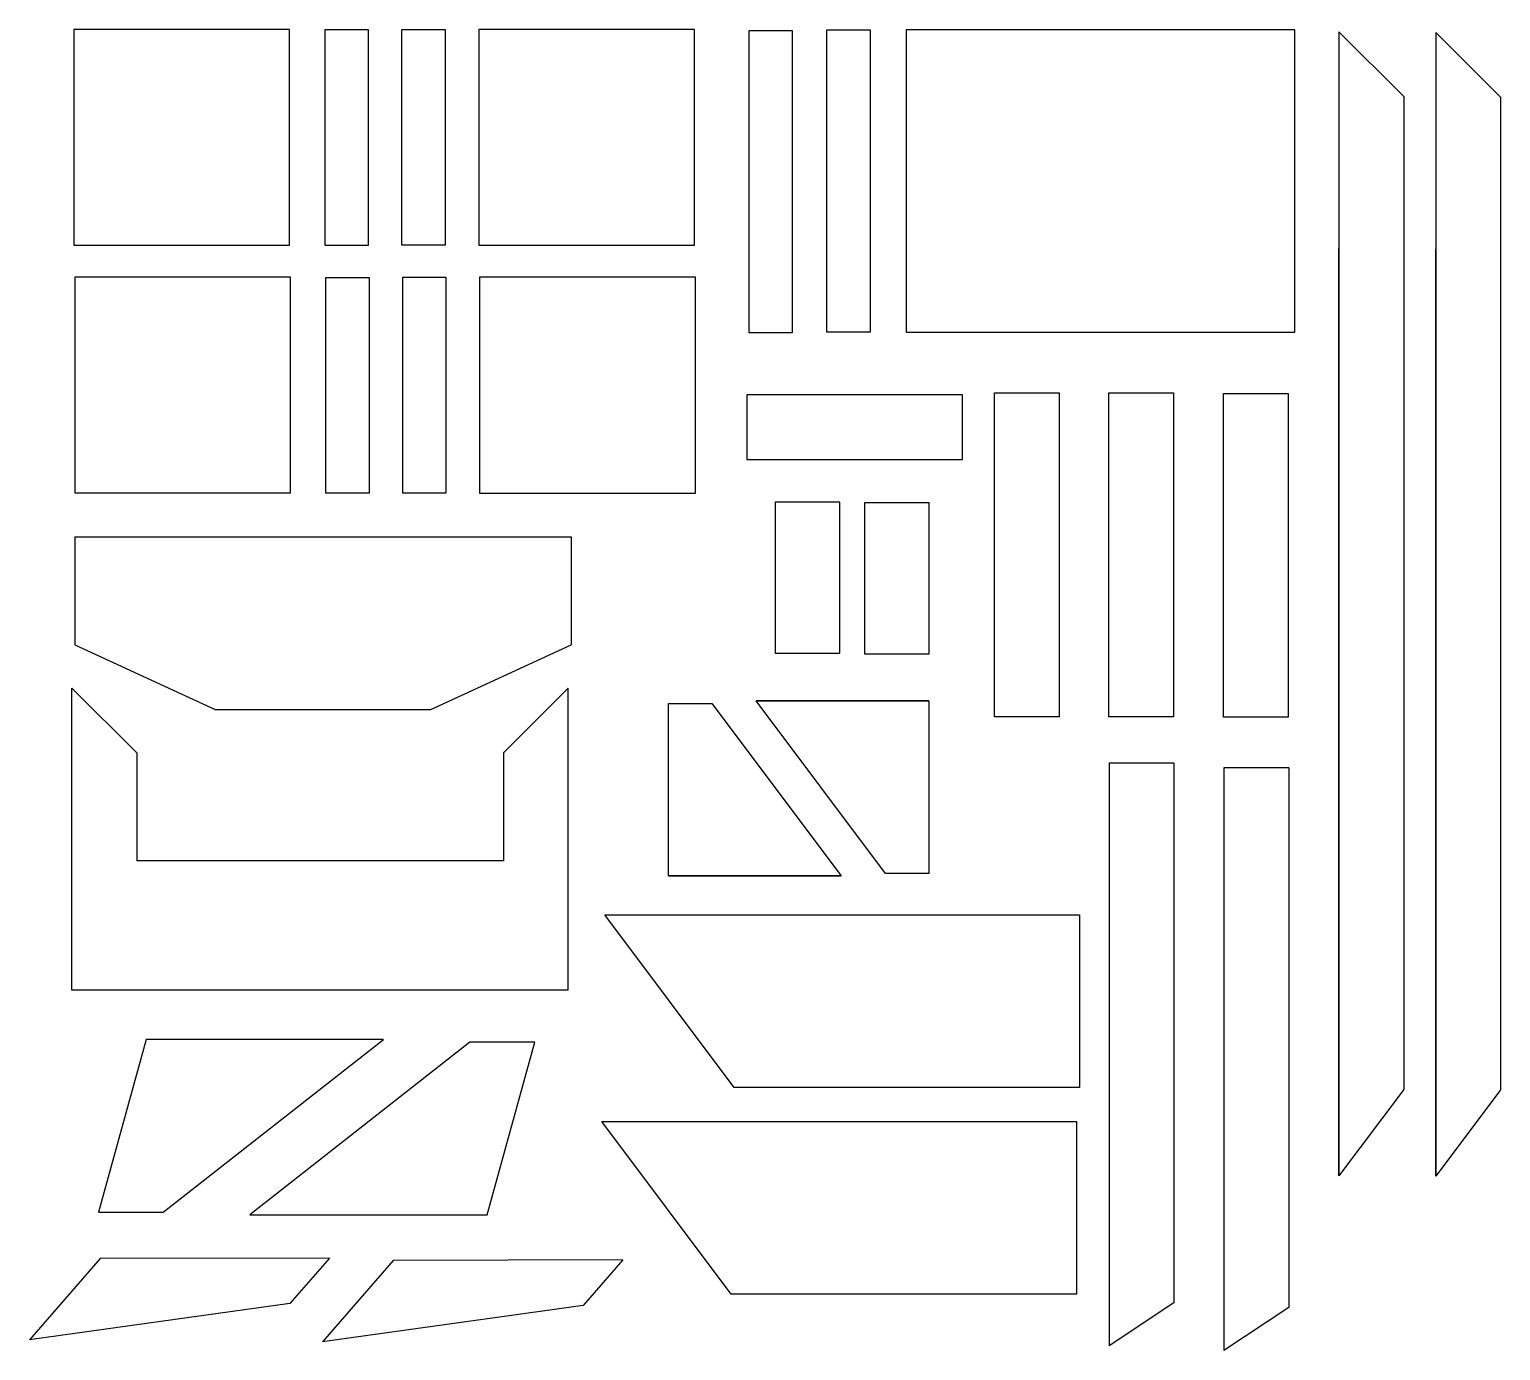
# Model space of a CAD drawing. Header units: millimetres. Extents: x 1209.8 to 1243.9, y 1807.9 to 1838.5.
import ezdxf

# ---------------------------------------------------------------- set-up
doc = ezdxf.new("R2010")
doc.units = ezdxf.units.MM

msp = doc.modelspace()

# ---------------------------------------------------------------- linework, layer by layer
for p, q in [((1210.869, 1838.524), (1210.869, 1833.524)), ((1215.869, 1838.524), (1210.869, 1838.524)), ((1215.869, 1833.524), (1215.869, 1838.524)), ((1216.689, 1833.521), (1216.689, 1838.521)), ((1216.689, 1838.521), (1217.689, 1838.521)), ((1217.689, 1838.521), (1217.689, 1833.521)), ((1218.47, 1833.523), (1218.47, 1838.523)), ((1218.47, 1838.523), (1219.47, 1838.523)), ((1219.47, 1838.523), (1219.47, 1833.523)), ((1220.25, 1838.523), (1220.25, 1833.523)), ((1225.25, 1838.523), (1220.25, 1838.523)), ((1225.25, 1833.523), (1225.25, 1838.523)), ((1226.515, 1838.499), (1227.515, 1838.499)), ((1226.515, 1831.499), (1226.515, 1838.499)), ((1227.515, 1838.499), (1227.515, 1831.499)), ((1228.317, 1838.512), (1229.317, 1838.512)), ((1228.317, 1831.512), (1228.317, 1838.512)), ((1229.317, 1838.512), (1229.317, 1831.512)), ((1230.157, 1838.514), (1230.157, 1831.514)), ((1239.157, 1838.514), (1230.157, 1838.514)), ((1239.157, 1831.514), (1239.157, 1838.514)), ((1240.183, 1838.468), (1240.183, 1811.968)), ((1241.683, 1836.968), (1240.183, 1838.468)), ((1242.428, 1838.455), (1242.428, 1811.955)), ((1243.928, 1836.955), (1242.428, 1838.455)), ((1241.683, 1836.968), (1241.683, 1813.968)), ((1243.928, 1836.955), (1243.928, 1813.955)), ((1210.869, 1833.524), (1215.869, 1833.524)), ((1217.689, 1833.521), (1216.689, 1833.521)), ((1219.47, 1833.523), (1218.47, 1833.523)), ((1220.25, 1833.523), (1225.25, 1833.523)), ((1240.183, 1811.968), (1240.183, 1833.446)), ((1242.428, 1811.955), (1242.428, 1833.433)), ((1210.89, 1832.785), (1210.89, 1827.785)), ((1215.89, 1832.785), (1210.89, 1832.785)), ((1215.89, 1827.785), (1215.89, 1832.785)), ((1216.71, 1827.781), (1216.71, 1832.781)), ((1216.71, 1832.781), (1217.71, 1832.781)), ((1217.71, 1832.781), (1217.71, 1827.781)), ((1218.49, 1827.784), (1218.49, 1832.784)), ((1218.49, 1832.784), (1219.49, 1832.784)), ((1219.49, 1832.784), (1219.49, 1827.784)), ((1220.27, 1832.784), (1220.27, 1827.784)), ((1225.27, 1832.784), (1220.27, 1832.784)), ((1225.27, 1827.784), (1225.27, 1832.784)), ((1227.515, 1831.499), (1226.515, 1831.499)), ((1229.317, 1831.512), (1228.317, 1831.512)), ((1230.157, 1831.514), (1239.157, 1831.514)), ((1226.461, 1830.058), (1226.461, 1828.558)), ((1231.461, 1830.058), (1226.461, 1830.058)), ((1231.461, 1828.558), (1231.461, 1830.058)), ((1232.198, 1830.102), (1233.698, 1830.102)), ((1232.198, 1822.602), (1232.198, 1830.102)), ((1233.698, 1830.102), (1233.698, 1822.602)), ((1234.85, 1830.102), (1236.35, 1830.102)), ((1234.85, 1822.602), (1234.85, 1830.102)), ((1236.35, 1830.102), (1236.35, 1822.602)), ((1237.507, 1830.089), (1239.007, 1830.089)), ((1237.507, 1822.589), (1237.507, 1830.089)), ((1239.007, 1830.089), (1239.007, 1822.589)), ((1226.461, 1828.558), (1231.461, 1828.558)), ((1210.89, 1827.785), (1215.89, 1827.785)), ((1217.71, 1827.781), (1216.71, 1827.781)), ((1219.49, 1827.784), (1218.49, 1827.784)), ((1220.27, 1827.784), (1225.27, 1827.784)), ((1228.62, 1827.574), (1227.12, 1827.574)), ((1227.12, 1827.574), (1227.12, 1824.074)), ((1228.62, 1824.074), (1228.62, 1827.574)), ((1230.686, 1827.56), (1229.186, 1827.56)), ((1229.186, 1827.56), (1229.186, 1824.06)), ((1230.686, 1824.06), (1230.686, 1827.56)), ((1210.891, 1826.768), (1222.391, 1826.768)), ((1210.891, 1826.768), (1210.891, 1824.268)), ((1222.391, 1826.768), (1222.391, 1824.268)), ((1210.891, 1824.268), (1214.141, 1822.768)), ((1219.141, 1822.768), (1222.391, 1824.268)), ((1227.12, 1824.074), (1228.62, 1824.074)), ((1229.186, 1824.06), (1230.686, 1824.06)), ((1210.826, 1816.265), (1210.826, 1823.265)), ((1212.326, 1821.765), (1210.826, 1823.265)), ((1220.826, 1821.765), (1222.326, 1823.265)), ((1222.326, 1816.265), (1222.326, 1823.265)), ((1214.141, 1822.768), (1219.141, 1822.768)), ((1224.648, 1818.912), (1224.648, 1822.912)), ((1224.648, 1822.912), (1225.648, 1822.912)), ((1225.648, 1822.912), (1228.648, 1818.912)), ((1230.679, 1822.97), (1226.679, 1822.97)), ((1226.679, 1822.97), (1230.679, 1822.97)), ((1229.679, 1818.97), (1226.679, 1822.97)), ((1230.679, 1822.97), (1230.679, 1818.97)), ((1233.698, 1822.602), (1232.198, 1822.602)), ((1236.35, 1822.602), (1234.85, 1822.602)), ((1239.007, 1822.589), (1237.507, 1822.589)), ((1212.326, 1821.765), (1212.326, 1819.265)), ((1220.826, 1821.765), (1220.826, 1819.265)), ((1236.358, 1821.527), (1234.858, 1821.527)), ((1234.858, 1821.527), (1234.858, 1808.027)), ((1236.358, 1821.527), (1236.358, 1809.027)), ((1239.018, 1821.418), (1237.518, 1821.418)), ((1237.518, 1821.418), (1237.518, 1807.918)), ((1239.018, 1821.418), (1239.018, 1808.918)), ((1220.826, 1819.265), (1212.326, 1819.265)), ((1222.326, 1816.265), (1222.326, 1819.265)), ((1230.679, 1818.97), (1229.679, 1818.97)), ((1224.648, 1818.912), (1228.648, 1818.912)), ((1228.648, 1818.912), (1224.648, 1818.912)), ((1223.172, 1818.015), (1234.172, 1818.015)), ((1226.172, 1814.015), (1223.172, 1818.015)), ((1234.172, 1818.015), (1234.172, 1814.015)), ((1222.326, 1816.265), (1210.826, 1816.265)), ((1212.542, 1815.126), (1211.442, 1811.126)), ((1218.042, 1815.126), (1212.542, 1815.126)), ((1212.942, 1811.126), (1218.042, 1815.126)), ((1220.048, 1815.063), (1214.948, 1811.063)), ((1221.548, 1815.063), (1220.048, 1815.063)), ((1220.448, 1811.063), (1221.548, 1815.063)), ((1234.172, 1814.015), (1226.172, 1814.015)), ((1241.683, 1813.968), (1240.183, 1811.968)), ((1243.928, 1813.955), (1242.428, 1811.955)), ((1223.102, 1813.223), (1234.102, 1813.223)), ((1226.102, 1809.223), (1223.102, 1813.223)), ((1234.102, 1813.223), (1234.102, 1809.223)), ((1211.442, 1811.126), (1212.942, 1811.126)), ((1214.948, 1811.063), (1220.448, 1811.063)), ((1211.481, 1810.049), (1209.839, 1808.164)), ((1216.796, 1810.062), (1211.481, 1810.049)), ((1216.796, 1810.062), (1215.877, 1809.006)), ((1218.271, 1810.005), (1216.63, 1808.12)), ((1223.587, 1810.018), (1218.271, 1810.005)), ((1223.587, 1810.018), (1222.667, 1808.962)), ((1234.102, 1809.223), (1226.102, 1809.223)), ((1215.877, 1809.006), (1209.839, 1808.164)), ((1222.667, 1808.962), (1216.63, 1808.12)), ((1236.358, 1809.027), (1234.858, 1808.027)), ((1239.018, 1808.918), (1237.518, 1807.918))]:
    msp.add_line(p, q)

doc.saveas('drawing.dxf')
